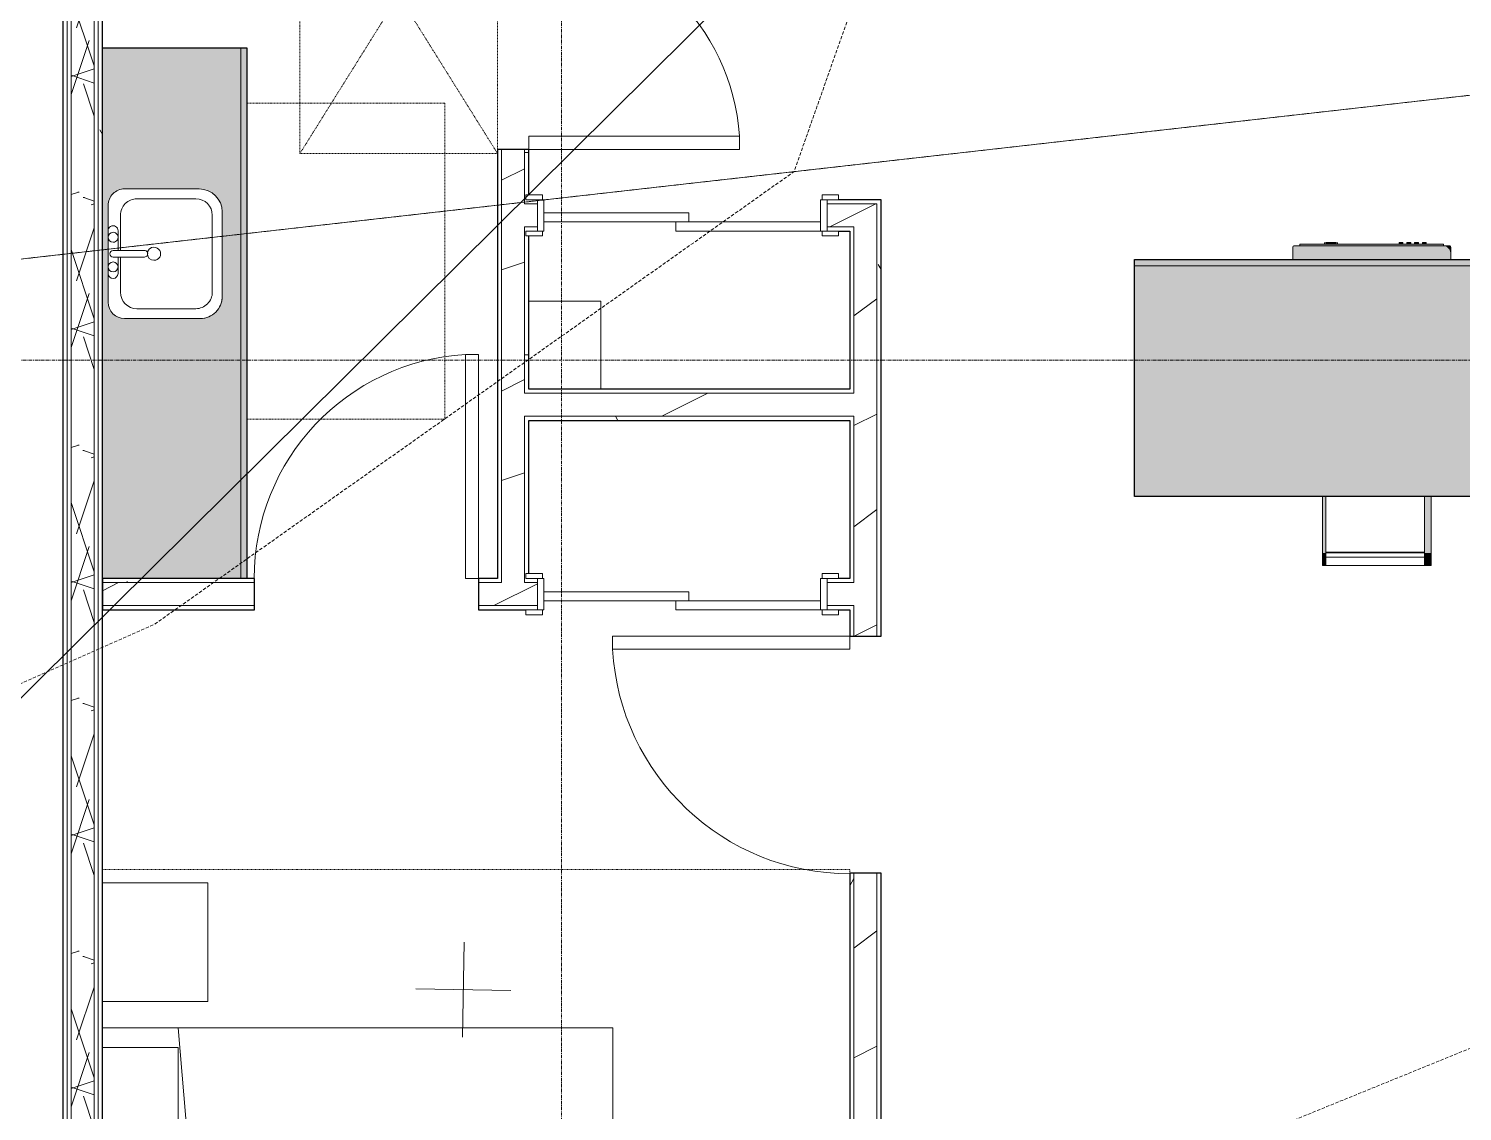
# Model space of a CAD drawing. Header units: inches. Extents: x -10205 to 13964, y -460 to 30702.
# Drawn here: x -3222.1 to -3004.4, y 11420.6 to 11584.9 of the extents above; entities that cross this region are included whole.
import ezdxf

# ---------------------------------------------------------------- set-up
doc = ezdxf.new("R2010")
doc.units = ezdxf.units.IN
doc.header["$MEASUREMENT"] = 0
for name, pattern in [('Dash 1_16_', [0.125, 0.0625, -0.0625]), ('Grid Line 1_2_', [0.875, 0.5, -0.125, 0.125, -0.125]), ('Hidden 1_8_', [0.1875, 0.125, -0.0625]), ('IMPORT-DASHED _2_', [0.75, 0.5, -0.25]), ('IMPORT-DASHED2', [0.375, 0.25, -0.125])]:
    doc.linetypes.add(name, pattern=pattern)
for name, color, linetype, lineweight in [('0-1', 7, 'Continuous', 5), ('0-4', 7, 'Continuous', 9), ('00base_6150001_dwg', 147, 'Continuous', 13), ('4', 147, 'Continuous', 13), ('A-DETL-HDLN-1', 7, 'Hidden 1_8_', 9), ('A-DOOR-3', 7, 'Continuous', 9), ('A-DOOR-4', 250, 'Continuous', 13), ('A-DOOR-FRAM-2', 250, 'Continuous', 13), ('A-WALL', 113, 'Continuous', 9), ('A-WALL-5', 130, 'Continuous', 25), ('A-WALL-6', 7, 'Continuous', 9), ('A-WALL-PATT-3', 7, 'Continuous', 9), ('A-WALL-PATT-4', 8, 'Continuous', 9), ('A-WALL-PATT-5', 111, 'Continuous', 9), ('E_RDWY_Gravel', 1, 'IMPORT-DASHED2', 13), ('E_Survey_Traverse', 147, 'Continuous', 13), ('E_TOPO_DTM_Breaklines', 147, 'Continuous', 13), ('E_TOPO_DTM_Contours_Minor', 147, 'IMPORT-DASHED _2_', 13), ('I-FURN-1', 254, 'Continuous', 9), ('I-FURN-3', 7, 'Continuous', 9), ('I-FURN-HDLN-2', 254, 'Dash 1_16_', 9), ('I-WALL-2', 2, 'Continuous', 25), ('P-SANR-FIXT-5', 7, 'Continuous', 9), ('Q-CASE-2', 254, 'Continuous', 9), ('Q-CASE-5', 130, 'Continuous', 25), ('Q-CASE-6', 7, 'Continuous', 9), ('Q-SPCQ-2', 8, 'Continuous', 9), ('Q-SPCQ-3', 7, 'Continuous', 9), ('S-COLS', 52, 'Continuous', 9), ('S-GRID-1', 1, 'Grid Line 1_2_', 9)]:
    doc.layers.add(name, color=color, linetype=linetype, lineweight=lineweight)
pattern_1 = [(0, (0, 0), (61.44, 15.36), [2.534, -43.546, 2.534, -43.546, -245.76]), (0, (0, 0), (61.44, 15.36), [-92.16, 2.534, -89.626, 2.534, -43.546, -107.52]), (0, (0, 0), (61.44, 15.36), [-230.4, 2.534, -28.186, 2.534, -74.266]), (120, (23.04, 7.68), (-44.02215, 45.5286), [2.534, -43.546, 2.534, -43.546, -245.76]), (120, (23.04, 7.68), (-44.02215, 45.5286), [-92.16, 2.534, -89.626, 2.534, -43.546, -107.52]), (120, (23.04, 7.68), (-44.02215, 45.5286), [-230.4, 2.534, -28.186, 2.534, -74.266]), (240, (30.72, 38.4), (-17.41785, -60.8886), [2.534, -43.546, 2.534, -43.546, -245.76]), (240, (30.72, 38.4), (-17.41785, -60.8886), [-92.16, 2.534, -89.626, 2.534, -43.546, -107.52]), (240, (30.72, 38.4), (-17.41785, -60.8886), [-230.4, 2.534, -28.186, 2.534, -74.266])]
pattern_2 = [(216.87, (12.795, 31.987), (95.9612857, 63.9749714), [15.994, -143.942]), (206.565, (31.987, 22.391), (-31.986981, -31.986924), [35.763, -35.763]), (198.435, (31.987, 6.397), (-63.974746, -31.987128), [20.231, -80.922])]

# ---------------------------------------------------------------- blocks, each defined once
blk = doc.blocks.new('Single-Flush - 32_ x 84_-1372862-SITE PLAN - CAD FILE')
at = {"layer": 'A-DOOR-3'}
blk.add_arc((16, 2.37), 32.07, 93.5759, 180, dxfattribs=at)
at = {"layer": 'A-DOOR-4'}
for p, q in [((14, 2.37), (14, 34.38)), ((16, 34.38), (14, 34.38)), ((16, 2.37), (16, 34.38)), ((16, 2.37), (14, 2.37))]:
    blk.add_line(p, q, dxfattribs=at)
blk = doc.blocks.new('Bed-Standard - King 78_ x 80_-V38-SITE PLAN - CAD FILE')
at = {"layer": 'I-FURN-3'}
for p, q in [((-28.31, 35.7), (-28.31, -41.8)), ((-25.31, 35.7), (-25.31, 24.2)), ((46.69, 35.7), (46.69, 24.2)), ((49.69, -41.8), (49.69, 35.7)), ((49.69, 24.2), (-28.31, 17.63)), ((-25.31, 24.2), (46.69, 24.2)), ((-28.31, -41.8), (49.69, -41.8))]:
    blk.add_line(p, q, dxfattribs=at)
at = {"layer": 'I-FURN-HDLN-2'}
for p, q in [((-64.31, 35.7), (-64.31, -77.8)), ((73.69, -77.8), (73.69, 35.7)), ((73.13, -77.8), (73.69, -77.8))]:
    blk.add_line(p, q, dxfattribs=at)
blk = doc.blocks.new('Table-Night Stand - 18_ x 18_ x 24_-V39-SITE PLAN - CAD FILE')
at = {"layer": 'I-FURN-3'}
for p, q in [((0.15, 16), (0.15, 0)), ((18.15, 0), (18.15, 16)), ((0.15, 0), (18.15, 0))]:
    blk.add_line(p, q, dxfattribs=at)
blk = doc.blocks.new('Single-Flush - 36_ x 84_-1372839-SITE PLAN - CAD FILE')
at = {"layer": 'A-DOOR-3'}
blk.add_arc((18, 2.37), 36.07, 93.1789, 180, dxfattribs=at)
at = {"layer": 'A-DOOR-4'}
for p, q in [((16, 2.37), (16, 38.39)), ((18, 38.39), (16, 38.39)), ((18, 2.37), (18, 38.39)), ((18, 2.37), (16, 2.37))]:
    blk.add_line(p, q, dxfattribs=at)
blk = doc.blocks.new('Single-Flush - 34_ x 84_-1372840-SITE PLAN - CAD FILE')
at = {"layer": 'A-DOOR-3'}
blk.add_arc((17, 2.37), 34.07, 93.3657, 180, dxfattribs=at)
at = {"layer": 'A-DOOR-4'}
for p, q in [((15, 2.37), (15, 36.38)), ((17, 36.38), (15, 36.38)), ((17, 2.37), (17, 36.38)), ((17, 2.37), (15, 2.37))]:
    blk.add_line(p, q, dxfattribs=at)
blk = doc.blocks.new('FOLDING_SLIDING CLOSET - 42_ x 80_-1372874-SITE PLAN - CAD FILE')
at = {"layer": 'A-DOOR-3'}
for p, q in [((-21.25, 3), (-23.75, 3)), ((-23.75, 3), (-23.75, 2.25)), ((-23.75, 2.25), (-21.25, 2.25)), ((-21.25, 2.25), (-21.25, 3)), ((23.75, 3), (21.25, 3)), ((21.25, 3), (21.25, 2.25)), ((21.25, 2.25), (23.75, 2.25)), ((23.75, 2.25), (23.75, 3)), ((-21.25, -2.5), (-23.75, -2.5)), ((-23.75, -2.5), (-23.75, -3.25)), ((-23.75, -3.25), (-21.25, -3.25)), ((-21.25, -3.25), (-21.25, -2.5)), ((23.75, -2.5), (21.25, -2.5)), ((21.25, -2.5), (21.25, -3.25)), ((21.25, -3.25), (23.75, -3.25)), ((23.75, -3.25), (23.75, -2.5))]:
    blk.add_line(p, q, dxfattribs=at)
at = {"layer": 'A-DOOR-4'}
for p, q in [((1, 2.25), (-21, 2.25)), ((-21, 2.25), (-21, 0.87)), ((1, 0.87), (1, 2.25)), ((-21, 0.87), (1, 0.87)), ((21, 0.87), (-1, 0.87)), ((-1, 0.87), (-1, -0.5)), ((21, -0.5), (21, 0.87)), ((-1, -0.5), (21, -0.5))]:
    blk.add_line(p, q, dxfattribs=at)
at = {"layer": 'A-DOOR-FRAM-2'}
for p, q in [((-21, 2.25), (-22, 2.25)), ((-22, 2.25), (-22, -2.5)), ((-21, -2.5), (-21, 2.25)), ((21, 2.25), (21, -2.5)), ((22, 2.25), (21, 2.25)), ((22, -2.5), (22, 2.25)), ((-22, -2.5), (-21, -2.5)), ((21, -2.5), (22, -2.5))]:
    blk.add_line(p, q, dxfattribs=at)
blk = doc.blocks.new('OD_CW_Base Cabinet - OD_CW_Base Cabinet-V40-SITE PLAN - CAD FILE')
at = {"layer": 'Q-CASE-2'}
h = blk.add_hatch(color=256, dxfattribs=at)
h.paths.add_polyline_path([(53, 11), (54.14, 11), (54.14, 12), (0.74, 12), (0.74, 11), (48.74, 11)], flags=0)
h.paths.add_polyline_path([(123.86, 11), (123.97, 11), (123.97, 12), (84.14, 12), (84.14, 11), (100.86, 11)], flags=0)
blk.add_hatch(color=256, dxfattribs=at).paths.add_polyline_path([(123.97, -24), (123.97, 11), (84.14, 11), (84.14, -9), (54.14, -9), (54.14, 11), (0.74, 11), (0.74, -24), (84.14, -24)], flags=0)
at = {"layer": 'Q-CASE-5'}
for p, q in [((0.74, -24), (0.74, 12)), ((0.74, 12), (54.14, 12)), ((84.14, 12), (123.97, 12)), ((123.97, 12), (123.97, -24)), ((123.97, -24), (0.74, -24))]:
    blk.add_line(p, q, dxfattribs=at)
at = {"layer": 'Q-CASE-6'}
for p, q in [((0.74, 11), (0.74, 12)), ((0.74, 12), (54.14, 12)), ((54.14, 11), (0.74, 11)), ((0.74, -24), (0.74, 11)), ((0.74, 11), (54.14, 11)), ((84.14, 12), (123.97, 12)), ((123.97, 11), (84.14, 11)), ((84.14, 11), (123.97, 11)), ((123.97, 12), (123.97, 11)), ((123.97, 11), (123.97, -24)), ((123.97, -24), (0.74, -24))]:
    blk.add_line(p, q, dxfattribs=at)
blk = doc.blocks.new('Bar_Stool_6722_1_ - Bar_Stool_6722_1_-V37-SITE PLAN - CAD FILE')
at = {"layer": 'I-FURN-1'}
for points in [[(0, -0.98), (1, -0.94), (1, 0), (0, 0), (0, -0.94)], [(16.5, -0.98), (16.5, 0), (16, 0), (16, -0.98)], [(0.5, -1.78), (1, -1.73), (1, -0.98), (0, -0.98), (0, -1.78)], [(0, -10.45), (1, -10.45), (1, -1.78), (0, -1.78)], [(16.5, -1.78), (16.5, -0.98), (16, -0.98), (16, -1.78)], [(16.5, -10.45), (16.5, -1.78), (16, -1.78), (16, -10.45), (16.23, -10.45)]]:
    blk.add_hatch(color=256, dxfattribs=at).paths.add_polyline_path(points, flags=0)
at = {"layer": 'I-FURN-3'}
for p, q in [((1, 0), (0, 0)), ((0, 0), (0, -0.98)), ((0, -0.98), (1, -0.98)), ((0, -0.98), (0, -1.78)), ((0, -1.78), (1, -1.78)), ((0, -10.45), (0, -1.78)), ((1, -1.24), (1, 0)), ((16, 0), (1, 0)), ((1, -1.91), (1, -1.24)), ((16, -1.24), (1, -1.24)), ((1, -1.91), (16, -1.91)), ((1, -2.03), (1, -1.91)), ((1, -10.45), (1, -2.03)), ((1, -2.03), (16, -2.03)), ((16.5, 0), (16, 0)), ((16, 0), (16, -1.24)), ((16, -0.98), (16.5, -0.98)), ((16, -1.24), (16, -1.91)), ((16, -1.78), (16.5, -1.78)), ((16, -1.91), (16, -2.03)), ((16, -2.03), (16, -10.45)), ((16.5, -0.98), (16.5, 0)), ((16.5, -1.78), (16.5, -0.98)), ((16.5, -1.78), (16.5, -10.45))]:
    blk.add_line(p, q, dxfattribs=at)
blk = doc.blocks.new('M_Sink Vanity-Square - 500 x 440mm-1372835-SITE PLAN - CAD FILE')
at = {"layer": 'P-SANR-FIXT-5'}
for p, q in [((-5.72, 10.23), (7.14, 10.23)), ((-5.72, 10.23), (7.14, 10.23)), ((-5.22, 8.73), (6.46, 8.73)), ((-9.22, -4.59), (-9.22, 6.73)), ((-9.22, -4.59), (-9.22, 6.73)), ((10.46, 6.91), (10.46, -4.59)), ((10.46, 6.91), (10.46, -4.59)), ((-7.72, -2.72), (-7.72, 6.23)), ((8.96, 6.23), (8.96, -2.72)), ((0.12, -6.33), (0.12, -1.59)), ((1.12, -6.33), (1.12, -1.59)), ((0.12, -5.22), (-5.22, -5.22)), ((-2.88, -5.59), (0.12, -5.59)), ((6.46, -5.22), (1.12, -5.22)), ((1.12, -5.59), (3.62, -5.59)), ((7.96, -7.09), (-6.72, -7.09)), ((7.96, -7.09), (-6.72, -7.09)), ((3.62, -7.09), (-2.88, -7.09))]:
    blk.add_line(p, q, dxfattribs=at)
for centre, radius, start, end in [((-5.72, 6.73), 3.5, 90, 180), ((-5.72, 6.73), 3.5, 90, 180), ((-5.22, 6.23), 2.5, 90, 180), ((6.46, 6.23), 2.5, 360, 90), ((7.14, 6.91), 3.32, 0, 90), ((7.14, 6.91), 3.32, 360, 90), ((0.62, -0.13), 1, 360, 180), ((0.62, -0.13), 1, 180, 0), ((0.62, -1.59), 0.5, 360, 180), ((-5.22, -2.72), 2.5, 180, 270), ((6.46, -2.72), 2.5, 270, 360), ((-6.72, -4.59), 2.5, 180, 270), ((-6.72, -4.59), 2.5, 180, 270), ((-2.88, -6.34), 0.75, 90, 270), ((-1.88, -6.34), 0.75, 360, 180), ((-1.88, -6.34), 0.75, 180, 0), ((0.62, -6.33), 0.5, 180, 0), ((2.62, -6.34), 0.75, 0, 180), ((2.62, -6.34), 0.75, 180, 0), ((3.62, -6.34), 0.75, 270, 90), ((7.96, -4.59), 2.5, 270, 0), ((7.96, -4.59), 2.5, 270, 0)]:
    blk.add_arc(centre, radius, start, end, dxfattribs=at)
blk = doc.blocks.new('OD_CW_Base Cabinet - OD_CW_Base Cabinet-V59-SITE PLAN - CAD FILE')
at = {"layer": 'Q-CASE-2'}
h = blk.add_hatch(color=256, dxfattribs=at)
h.paths.add_polyline_path([(0.74, 1), (81.26, 1), (81.26, 22), (0.74, 22), (0.74, 10.45)], flags=0)
h.paths.add_polyline_path([(40.2, 18.63), (40.28, 19.27), (40.53, 19.88), (40.93, 20.39), (41.45, 20.79), (42.05, 21.04), (42.7, 21.13), (58.03, 21.04), (58.78, 20.68), (59.15, 20.39), (59.55, 19.88), (59.8, 19.27), (59.88, 18.63), (59.88, 7.3), (59.76, 6.4), (59.41, 5.55), (58.86, 4.83), (58.13, 4.27), (57.29, 3.92), (56.38, 3.8), (43.52, 3.8), (42.66, 3.92), (41.86, 4.25), (41.17, 4.77), (40.64, 5.46), (40.31, 6.26), (40.2, 7.12)], flags=0)
blk.add_hatch(color=256, dxfattribs=at).paths.add_polyline_path([(0.74, 0), (81.26, 0), (81.26, 1), (0.74, 1)], flags=0)
at = {"layer": 'Q-CASE-5'}
for p, q in [((81.26, 0), (81.26, 22)), ((0.74, 0), (81.26, 0))]:
    blk.add_line(p, q, dxfattribs=at)
at = {"layer": 'Q-CASE-6'}
for p, q in [((81.26, 22), (81.26, 1)), ((0.74, 1), (81.26, 1)), ((81.26, 1), (0.74, 1)), ((81.26, 0), (0.74, 0)), ((81.26, 1), (81.26, 0))]:
    blk.add_line(p, q, dxfattribs=at)
blk = doc.blocks.new('Dishwasher_15404 - 34_ counter-1372825-SITE PLAN - CAD FILE')
at = {"layer": 'Q-SPCQ-2'}
for points in [[(26.87, -22.93), (26.87, -0.2), (26.68, 0), (24.79, 0), (24.79, -24), (25.8, -24), (26.34, -23.86), (26.73, -23.46)], [(27.12, -1.09), (26.87, -1.09), (26.87, -22.91), (27.12, -22.91)], [(27.37, -5.55), (27.37, -4.96), (27.12, -4.96), (27.12, -5.81), (27.37, -5.81)], [(27.37, -5.81), (27.12, -5.81), (27.12, -6.66), (27.37, -6.66), (27.37, -6.06)], [(27.37, -16.74), (27.37, -16.15), (27.12, -16.15), (27.12, -16.74)], [(27.37, -17.92), (27.37, -17.33), (27.12, -17.33), (27.12, -17.92)], [(27.37, -19.1), (27.37, -18.51), (27.12, -18.51), (27.12, -19.1)], [(27.37, -19.69), (27.12, -19.69), (27.12, -20.28), (27.37, -20.28)], [(26.87, -23.8), (26.87, -22.93), (26.68, -23.53), (26.34, -23.86), (25.8, -24), (26.68, -24), (26.82, -23.86)]]:
    blk.add_hatch(color=256, dxfattribs=at).paths.add_polyline_path(points, flags=0)
at = {"layer": 'Q-SPCQ-3'}
for p, q in [((26.68, 0), (24.79, 0)), ((26.87, -22.93), (26.87, -0.2)), ((27.12, -1.09), (26.87, -1.09)), ((27.12, -1.09), (27.12, -22.91)), ((27.37, -4.82), (27.12, -4.82)), ((27.37, -4.96), (27.37, -5.81)), ((27.37, -5.81), (27.37, -6.66)), ((27.12, -6.79), (27.37, -6.79)), ((27.37, -16.15), (27.12, -16.15)), ((27.12, -16.74), (27.37, -16.74)), ((27.37, -17.33), (27.12, -17.33)), ((27.37, -16.15), (27.37, -16.74)), ((27.37, -17.33), (27.37, -17.92)), ((27.12, -17.92), (27.37, -17.92)), ((27.37, -18.51), (27.12, -18.51)), ((27.12, -19.1), (27.37, -19.1)), ((27.37, -18.51), (27.37, -19.1)), ((27.37, -19.69), (27.12, -19.69)), ((27.12, -20.28), (27.37, -20.28)), ((27.37, -19.69), (27.37, -20.28)), ((27.12, -22.91), (26.87, -22.91)), ((26.87, -23.8), (26.87, -22.93)), ((24.79, -24), (25.8, -24)), ((25.8, -24), (26.68, -24))]:
    blk.add_line(p, q, dxfattribs=at)
for centre, radius, start, end in [((26.68, -0.2), 0.197, 360, 90), ((26.68, -0.2), 0.197, 15, 75), ((25.8, -22.93), 1.07, 270, 0), ((26.68, -23.8), 0.197, 270, 0)]:
    blk.add_arc(centre, radius, start, end, dxfattribs=at)
blk = doc.blocks.new('1750 Ox - Unit Layouts_rvt-1-SITE PLAN - CAD FILE')
at = {"layer": 'A-WALL-PATT-3'}
h = blk.add_hatch(dxfattribs=at)
h.set_pattern_fill('FP_2', color=256, style=0, pattern_type=2)
h.set_pattern_definition(pattern_1)
h.paths.add_polyline_path([(-3146.8, 11501.47), (-3146.61, 11501.47), (-3146.61, 11502.22), (-3146.17, 11502.22), (-3146.17, 11526.1), (-3146.8, 11526.1), (-3146.8, 11505.84)], flags=0)
h.paths.add_polyline_path([(-3146.3, 11529.6), (-3146.17, 11529.6), (-3146.19, 11553.47), (-3146.61, 11553.47), (-3146.61, 11554.22), (-3146.17, 11554.22), (-3146.17, 11554.85), (-3146.8, 11554.85), (-3146.8, 11529.6)], flags=0)
h.paths.add_polyline_path([(-3146.8, 11558.35), (-3146.17, 11558.35), (-3146.17, 11558.97), (-3146.61, 11558.97), (-3146.61, 11559.72), (-3146.17, 11559.72), (-3146.17, 11566.61), (-3146.8, 11566.61), (-3146.8, 11558.97)], flags=0)
h.paths.add_polyline_path([(-3146.8, 11598.61), (-3146.17, 11598.61), (-3146.17, 11609.86), (-3146.8, 11609.86)], flags=0)
h.paths.add_polyline_path([(-3146.17, 11613.36), (-3146.17, 11643.99), (-3146.8, 11643.99), (-3146.8, 11613.36)], flags=0)
h = blk.add_hatch(dxfattribs=at)
h.set_pattern_fill('FP_2', color=256, style=0, pattern_type=2)
h.set_pattern_definition(pattern_1)
h.paths.add_polyline_path([(-3093.22, 11496.72), (-3092.67, 11496.72), (-3092.67, 11558.35), (-3093.3, 11558.35), (-3093.3, 11496.72)], flags=0)
h = blk.add_hatch(dxfattribs=at)
h.set_pattern_fill('FP_2', color=256, style=0, pattern_type=2)
h.set_pattern_definition(pattern_1)
h.paths.add_polyline_path([(-3146.17, 11525.47), (-3097.42, 11525.47), (-3097.42, 11526.1), (-3146.17, 11526.1)], flags=0)
h = blk.add_hatch(dxfattribs=at)
h.set_pattern_fill('FP_2', color=256, style=0, pattern_type=2)
h.set_pattern_definition(pattern_1)
h.paths.add_polyline_path([(-3099.11, 11500.85), (-3097.42, 11500.85), (-3097.42, 11501.47), (-3100.86, 11501.47), (-3100.86, 11500.85)], flags=0)
h.paths.add_polyline_path([(-3150.39, 11500.85), (-3150.3, 11500.85), (-3150.3, 11501.47), (-3153.8, 11501.47), (-3153.8, 11500.85), (-3150.92, 11500.85)], flags=0)
h.paths.add_polyline_path([(-3210.92, 11500.85), (-3187.8, 11500.85), (-3187.8, 11501.47), (-3210.92, 11501.47)], flags=0)
h.paths.add_polyline_path([(-3146.61, 11500.85), (-3144.86, 11500.85), (-3144.86, 11501.47), (-3146.8, 11501.47), (-3146.8, 11500.85)], flags=0)
h = blk.add_hatch(dxfattribs=at)
h.set_pattern_fill('FP_2', color=256, style=0, pattern_type=2)
h.set_pattern_definition(pattern_1)
h.paths.add_polyline_path([(-3097.42, 11286.01), (-3096.8, 11286.01), (-3096.8, 11310.79), (-3097.42, 11310.79), (-3097.42, 11310.16)], flags=0)
h.paths.add_polyline_path([(-3097.42, 11314.29), (-3096.8, 11314.29), (-3096.8, 11456.72), (-3097.42, 11456.72), (-3097.42, 11314.91)], flags=0)
h.paths.add_polyline_path([(-3096.8, 11492.72), (-3096.8, 11496.72), (-3097.42, 11496.72), (-3097.42, 11492.72)], flags=0)
h = blk.add_hatch(dxfattribs=at)
h.set_pattern_fill('FP_2', color=256, style=0, pattern_type=2)
h.set_pattern_definition(pattern_1)
h.paths.add_polyline_path([(-3092.67, 11286.01), (-3092.67, 11456.72), (-3093.3, 11456.72), (-3093.3, 11286.01)], flags=0)
h.paths.add_polyline_path([(-3092.67, 11492.72), (-3092.67, 11496.72), (-3093.3, 11496.72), (-3093.3, 11492.72), (-3092.74, 11492.72)], flags=0)
at = {"layer": 'A-WALL-PATT-4'}
h = blk.add_hatch(dxfattribs=at)
h.set_pattern_fill('FP_4', color=256, style=0, pattern_type=2)
h.set_pattern_definition(pattern_2)
h.paths.add_polyline_path([(-3146.82, 11500.85), (-3146.8, 11500.85), (-3146.8, 11566.61), (-3150.3, 11566.61), (-3150.3, 11500.85)], flags=0)
h.paths.add_polyline_path([(-3150.3, 11598.61), (-3146.8, 11598.61), (-3146.8, 11643.99), (-3150.3, 11643.99), (-3150.3, 11616.21)], flags=0)
h = blk.add_hatch(dxfattribs=at)
h.set_pattern_fill('FP_4', color=256, style=0, pattern_type=2)
h.set_pattern_definition(pattern_2)
h.paths.add_polyline_path([(-3100.86, 11554.85), (-3093.3, 11554.85), (-3093.3, 11558.35), (-3100.86, 11558.35)], flags=0)
h.paths.add_polyline_path([(-3146.17, 11554.85), (-3144.86, 11554.85), (-3144.86, 11558.35), (-3146.8, 11558.35), (-3146.8, 11554.85)], flags=0)
h = blk.add_hatch(dxfattribs=at)
h.set_pattern_fill('FP_4', color=256, style=0, pattern_type=2)
h.set_pattern_definition(pattern_2)
h.paths.add_polyline_path([(-3096.8, 11497.35), (-3093.3, 11497.35), (-3093.3, 11554.85), (-3096.8, 11554.85), (-3096.8, 11500.85)], flags=0)
h = blk.add_hatch(dxfattribs=at)
h.set_pattern_fill('FP_4', color=256, style=0, pattern_type=2)
h.set_pattern_definition(pattern_2)
h.paths.add_polyline_path([(-3137.12, 11526.1), (-3096.8, 11526.1), (-3096.8, 11529.6), (-3146.8, 11529.6), (-3146.8, 11526.1), (-3146.17, 11526.1)], flags=0)
h = blk.add_hatch(dxfattribs=at)
h.set_pattern_fill('FP_4', color=256, style=0, pattern_type=2)
h.set_pattern_definition(pattern_2)
h.paths.add_polyline_path([(-3097.42, 11497.35), (-3096.8, 11497.35), (-3096.8, 11500.85), (-3100.86, 11500.85), (-3100.86, 11497.35)], flags=0)
h.paths.add_polyline_path([(-3153.8, 11497.35), (-3144.86, 11497.35), (-3144.86, 11500.85), (-3153.8, 11500.85)], flags=0)
h.paths.add_polyline_path([(-3210.92, 11497.35), (-3187.8, 11497.35), (-3187.8, 11500.85), (-3210.92, 11500.85)], flags=0)
h = blk.add_hatch(dxfattribs=at)
h.set_pattern_fill('FP_4', color=256, style=0, pattern_type=2)
h.set_pattern_definition(pattern_2)
h.paths.add_polyline_path([(-3096.8, 11286.01), (-3093.3, 11286.01), (-3093.3, 11456.72), (-3096.8, 11456.72), (-3096.8, 11310.79)], flags=0)
h.paths.add_polyline_path([(-3093.3, 11492.72), (-3093.3, 11497.35), (-3096.8, 11497.35), (-3096.8, 11492.72), (-3093.35, 11492.72)], flags=0)
at = {"layer": 'A-DETL-HDLN-1'}
for p, q in [((-3180.92, 11565.99), (-3180.92, 11613.99)), ((-3180.92, 11565.99), (-3150.92, 11613.99)), ((-3180.92, 11613.99), (-3150.92, 11565.99)), ((-3150.92, 11598.61), (-3150.92, 11566.61)), ((-3188.92, 11573.65), (-3158.92, 11573.65)), ((-3158.92, 11573.65), (-3158.92, 11525.65)), ((-3150.92, 11565.99), (-3180.92, 11565.99)), ((-3158.92, 11525.65), (-3188.92, 11525.65))]:
    blk.add_line(p, q, dxfattribs=at)
at = {"layer": 'A-WALL-5'}
for p, q in [((-3150.92, 11566.61), (-3150.92, 11501.47)), ((-3146.17, 11566.61), (-3150.92, 11566.61)), ((-3146.17, 11559.72), (-3146.17, 11566.61)), ((-3092.67, 11558.97), (-3099.11, 11558.97)), ((-3092.67, 11558.35), (-3092.67, 11558.97)), ((-3092.67, 11554.22), (-3092.67, 11558.35)), ((-3146.17, 11530.22), (-3146.17, 11553.47)), ((-3099.11, 11554.22), (-3097.42, 11554.22)), ((-3097.42, 11554.22), (-3097.42, 11530.22)), ((-3092.67, 11496.72), (-3092.67, 11554.22)), ((-3097.42, 11530.22), (-3146.17, 11530.22)), ((-3146.17, 11502.22), (-3146.17, 11525.47)), ((-3146.17, 11525.47), (-3097.42, 11525.47)), ((-3097.42, 11525.47), (-3097.42, 11501.47)), ((-3187.8, 11501.47), (-3210.92, 11501.47)), ((-3210.92, 11501.47), (-3210.92, 11496.72)), ((-3187.8, 11496.72), (-3187.8, 11501.47)), ((-3150.92, 11501.47), (-3153.8, 11501.47)), ((-3153.8, 11501.47), (-3153.8, 11496.72)), ((-3097.42, 11501.47), (-3099.11, 11501.47)), ((-3210.92, 11496.72), (-3187.8, 11496.72)), ((-3153.8, 11496.72), (-3146.61, 11496.72)), ((-3099.11, 11496.72), (-3097.42, 11496.72)), ((-3097.42, 11496.72), (-3097.42, 11492.72)), ((-3092.67, 11492.72), (-3092.67, 11496.72)), ((-3097.42, 11492.72), (-3092.67, 11492.72)), ((-3092.67, 11456.72), (-3097.42, 11456.72)), ((-3097.42, 11456.72), (-3097.42, 11314.91)), ((-3092.67, 11286.01), (-3092.67, 11456.72))]:
    blk.add_line(p, q, dxfattribs=at)
at = {"layer": 'A-WALL-6'}
for p, q in [((-3150.3, 11501.47), (-3150.3, 11566.61)), ((-3146.8, 11558.35), (-3146.8, 11566.61)), ((-3146.17, 11558.35), (-3146.8, 11558.35)), ((-3144.86, 11558.35), (-3146.17, 11558.35)), ((-3093.3, 11558.35), (-3100.86, 11558.35)), ((-3093.3, 11558.35), (-3093.3, 11554.85)), ((-3146.17, 11554.85), (-3146.8, 11554.85)), ((-3146.8, 11529.6), (-3146.8, 11554.85)), ((-3144.86, 11554.85), (-3146.17, 11554.85)), ((-3096.8, 11554.85), (-3100.86, 11554.85)), ((-3096.8, 11554.85), (-3096.8, 11554.22)), ((-3096.8, 11554.22), (-3096.8, 11529.6)), ((-3093.3, 11554.85), (-3093.3, 11554.22)), ((-3093.3, 11554.22), (-3093.3, 11497.35)), ((-3146.17, 11529.6), (-3146.8, 11529.6)), ((-3146.17, 11529.6), (-3097.42, 11529.6)), ((-3097.42, 11529.6), (-3096.8, 11529.6)), ((-3146.8, 11501.47), (-3146.8, 11526.1)), ((-3146.17, 11526.1), (-3146.8, 11526.1)), ((-3146.17, 11526.1), (-3097.42, 11526.1)), ((-3097.42, 11526.1), (-3096.8, 11526.1)), ((-3096.8, 11526.1), (-3096.8, 11500.85)), ((-3210.92, 11500.85), (-3187.8, 11500.85)), ((-3153.8, 11500.85), (-3150.3, 11500.85)), ((-3150.3, 11500.85), (-3150.3, 11501.47)), ((-3146.8, 11500.85), (-3146.8, 11501.47)), ((-3146.8, 11500.85), (-3144.86, 11500.85)), ((-3100.86, 11500.85), (-3097.42, 11500.85)), ((-3096.8, 11500.85), (-3097.42, 11500.85)), ((-3210.92, 11497.35), (-3187.8, 11497.35)), ((-3153.8, 11497.35), (-3144.86, 11497.35)), ((-3100.86, 11497.35), (-3097.42, 11497.35)), ((-3096.8, 11497.35), (-3097.42, 11497.35)), ((-3096.8, 11496.72), (-3096.8, 11497.35)), ((-3096.8, 11496.72), (-3096.8, 11492.72)), ((-3093.3, 11496.72), (-3093.3, 11497.35)), ((-3093.3, 11496.72), (-3093.3, 11492.72)), ((-3096.8, 11456.72), (-3096.8, 11314.29)), ((-3093.3, 11456.72), (-3093.3, 11286.01))]:
    blk.add_line(p, q, dxfattribs=at)
at = {"layer": '0-4'}
for name, p, rotation in [('Single-Flush - 32_ x 84_-1372862-SITE PLAN - CAD FILE', (-3148.55, 11582.61), 269.9999999999992), ('OD_CW_Base Cabinet - OD_CW_Base Cabinet-V59-SITE PLAN - CAD FILE', (-3188.92, 11500.73), 90.00000000000455), ('M_Sink Vanity-Square - 500 x 440mm-1372835-SITE PLAN - CAD FILE', (-3202.96, 11551.39), 269.9999999999965), ('FOLDING_SLIDING CLOSET - 42_ x 80_-1372874-SITE PLAN - CAD FILE', (-3122.86, 11556.47), 180), ('Dishwasher_15404 - 34_ counter-1372825-SITE PLAN - CAD FILE', (-3030.15, 11525.11), 90.00000000000021), ('Bar_Stool_6722_1_ - Bar_Stool_6722_1_-V37-SITE PLAN - CAD FILE', (-3009.13, 11503.46), 180), ('FOLDING_SLIDING CLOSET - 42_ x 80_-1372874-SITE PLAN - CAD FILE', (-3122.86, 11498.97), 180), ('Single-Flush - 36_ x 84_-1372839-SITE PLAN - CAD FILE', (-3095.05, 11474.72), 90.00000000000018), ('Bed-Standard - King 78_ x 80_-V38-SITE PLAN - CAD FILE', (-3175.22, 11383.59), 89.9999999999988), ('Table-Night Stand - 18_ x 18_ x 24_-V39-SITE PLAN - CAD FILE', (-3194.92, 11437.13), 89.9999999999988)]:
    blk.add_blockref(name, p, dxfattribs=dict(at, rotation=rotation))
for name, p in [('OD_CW_Base Cabinet - OD_CW_Base Cabinet-V40-SITE PLAN - CAD FILE', (-3054.89, 11537.91)), ('Single-Flush - 34_ x 84_-1372840-SITE PLAN - CAD FILE', (-3170.8, 11499.1))]:
    blk.add_blockref(name, p, dxfattribs=at)
blk = doc.blocks.new('Concrete-Rectangular-Column - ONE-V4-SITE PLAN - CAD FILE')
at = {"layer": 'S-COLS'}
for p, q in [((-4.95, 9), (6, 9)), ((6, 9), (6, -4.37))]:
    blk.add_line(p, q, dxfattribs=at)
blk = doc.blocks.new('00base_6150001_dwg-1748108-SITE PLAN - CAD FILE')
at = {"layer": '4'}
for p, q in [((4040040.35, 3368902.67), (4040040.35, 3368917.07)), ((4040033.15, 3368909.87), (4040047.55, 3368909.87))]:
    blk.add_line(p, q, dxfattribs=at)
at = {"layer": 'E_RDWY_Gravel', "flags": 128}
blk.add_lwpolyline([(4039990.89, 3369958.73), (4040046.07, 3369899.93), (4040080.92, 3369811.39), (4040085.92, 3369535.95), (4040117.89, 3369278.55), (4040147.03, 3369002.78), (4040184.18, 3368716.75), (4040224.43, 3368406.23), (4040249.84, 3368113.23), (4040243.62, 3367854.49), (4040311.22, 3367688.65), (4040336.66, 3367671.26)], dxfattribs=at)
at = {"layer": 'E_Survey_Traverse', "flags": 128}
blk.add_lwpolyline([(4039039.58, 3369997.09), (4041584.77, 3367512.04), (4040589.07, 3366225.92), (4039039.58, 3369997.09), (4041584.68, 3367512.13), (4040589.07, 3366226.29)], close=True, dxfattribs=at)
at = {"layer": 'E_TOPO_DTM_Breaklines', "flags": 128}
blk.add_lwpolyline([(4039990.89, 3369958.73), (4040046.07, 3369899.93), (4040080.92, 3369811.39), (4040085.92, 3369535.95), (4040117.89, 3369278.55), (4040147.03, 3369002.78), (4040184.18, 3368716.75), (4040224.43, 3368406.23), (4040249.84, 3368113.23), (4040243.62, 3367854.49), (4040311.22, 3367688.65), (4040336.66, 3367671.26)], dxfattribs=at)
at = {"layer": 'E_TOPO_DTM_Contours_Minor', "flags": 128}
for points in [[(4039252.62, 3365857.2), (4039020.05, 3365861.75), (4038973.88, 3365861.59), (4038861.41, 3365859.33), (4038858.64, 3365858.61), (4038857.82, 3365918.33), (4039073.1, 3365924.55), (4039206.55, 3365928.78), (4039401.42, 3365934.07), (4039520.83, 3365937.35), (4039734.14, 3365944.3), (4039804.02, 3365945.94), (4039832.71, 3365946.03), (4039862.55, 3365949.25), (4039920.65, 3366004.62), (4039966.87, 3366023.44), (4040043.61, 3366061.09), (4040104.84, 3366069.9), (4040228.65, 3366100.24), (4040263.62, 3366115.22), (4040396.93, 3366210.23), (4040430.99, 3366254.57), (4040450.75, 3366303.97), (4040457.7, 3366335.55), (4040444.05, 3366457.66), (4040453.77, 3366493.03), (4040477.6, 3366571.12), (4040499.05, 3366626.2), (4040445.52, 3366664.43), (4040407.73, 3366678.31), (4040295.79, 3366733.52), (4040295.14, 3366745.83), (4040282.12, 3366804.89), (4040249.41, 3366843.65), (4040222, 3366862), (4040173.34, 3366919.86), (4040141.85, 3367004.13), (4040085.48, 3367010.66), (4040078.42, 3366999.19), (4040078.02, 3367015.44), (4040075.56, 3367014.16), (4040073.43, 3367085.36), (4040077.03, 3367095.76), (4040087.83, 3367110.42), (4040133.79, 3367148.67), (4040142.9, 3367150.41), (4040173.34, 3367152.13), (4040248.4, 3367155.54), (4040303.61, 3367179), (4040305.01, 3367180.6), (4040314.1, 3367320.13), (4040412.19, 3367323.23), (4040464.66, 3367355.6), (4040480.33, 3367373.02), (4040447.59, 3367379.03), (4040414.9, 3367401.33), (4040302.1, 3367588.34), (4040297.77, 3367601.42), (4040292.94, 3367640.53), (4040278.76, 3367647.23), (4040258.05, 3367669.58), (4040251.75, 3367683.32), (4040228.23, 3367701.53), (4040191.93, 3367744.06), (4040088.17, 3367822.19), (4040070.89, 3367854.4), (4040053.33, 3367929.1), (4040054.6, 3367987.05), (4040071.57, 3368125.96), (4040088.2, 3368181.38), (4040227.2, 3368374.21), (4040261.3, 3368391.16), (4040298.09, 3368467.42), (4040359.33, 3368649.94), (4040330.14, 3368806.68), (4040165.36, 3368861.7), (4040095.11, 3368957.57), (4039980.83, 3369203.77), (4039973.03, 3369222.75), (4039971.1, 3369237.13), (4039953.69, 3369411.97), (4039943.81, 3369412.31), (4039948.44, 3369463.12), (4039934.76, 3369506.53), (4039957.12, 3369602.07), (4039953.45, 3369619.3), (4039952.3, 3369641.76), (4039981.14, 3369781.64), (4039927.51, 3369828.3), (4039868.14, 3369862.14), (4039854.3, 3369870.58), (4039852.33, 3369875.19), (4039836.27, 3369892.24), (4039760.55, 3369889.74), (4039752.05, 3369892.47), (4039754.27, 3369889.44), (4039754.97, 3369888.17), (4039678.61, 3369845.65), (4039658.84, 3369875.07), (4039628.93, 3369914.75), (4039604.03, 3369963.13), (4039505.98, 3369925.86), (4039392.8, 3369947.45), (4039386.34, 3369967.06), (4039355.34, 3369961.3), (4039291.9, 3369959.77), (4039275.44, 3369929.93), (4039053.74, 3369924.19), (4039026.33, 3369905.35), (4038963.01, 3369907.71), (4038857.5, 3369876.33), (4038846.53, 3369878.29), (4038792.83, 3369864.63), (4038743.69, 3369856.68), (4038561.18, 3369831.63), (4038437.3, 3369813.34), (4038377.38, 3369794.87), (4038298.26, 3369791.98), (4038204.04, 3369777.98), (4038129.91, 3369742), (4038115.48, 3369715.2), (4038125.2, 3369583.85), (4038132.66, 3369530.31), (4038120.52, 3369379.87), (4038124.98, 3369303.48), (4038132.97, 3369194.74), (4038146.33, 3369083.37), (4038137.13, 3368960.58), (4038133.53, 3368828.21), (4038156.25, 3368489.14), (4038159.61, 3368450.34), (4038160.01, 3368445.48), (4038160.4, 3368439.73), (4038163.47, 3368406.36), (4038197.72, 3368138.26), (4038241.15, 3367950.6), (4038253.15, 3367844.32), (4038267.02, 3367653.98), (4038284.33, 3367504.4), (4038306.34, 3367190.32), (4038316.18, 3367136.25), (4038373.25, 3366959.11), (4038423.65, 3366853.75), (4038455.73, 3366820.11), (4038502.89, 3366771.48), (4038552.27, 3366754.35), (4038566.57, 3366719.93), (4038649.33, 3366560.34), (4038676.33, 3366458.21), (4038714.03, 3366349.84), (4038707.53, 3366197.93), (4038692.41, 3366075.68), (4038683.5, 3365974.06), (4038681.26, 3365863.74), (4038697.14, 3365855.62), (4038793.01, 3365832.91)], [(4039034.68, 3365843.96), (4038928.71, 3365846.04), (4038907.67, 3365845.96), (4038856.43, 3365844.94), (4038855.17, 3365844.61), (4038854.11, 3365921.38), (4039130.87, 3365929.38), (4039204.58, 3365931.71), (4039453.25, 3365938.47), (4039519.62, 3365940.29), (4039791.92, 3365949.16), (4039803.52, 3365949.43), (4039808.28, 3365949.45), (4039813.23, 3365949.98), (4039918.73, 3366050.53), (4039934.94, 3366057.12), (4040045.67, 3366111.46), (4040047.68, 3366111.75), (4040051.76, 3366112.75), (4040206.09, 3366178.85), (4040263.91, 3366220.06), (4040302.55, 3366270.35), (4040311.05, 3366318.36), (4040297.31, 3366421.03), (4040330.25, 3366529.73), (4040348.88, 3366596.53), (4040323.5, 3366621.93), (4040267.19, 3366648.66), (4040217.56, 3366694.56), (4040209.79, 3366715.8), (4040186.05, 3366782.55), (4040175.02, 3366793.82), (4040160.57, 3366814.11), (4040150.99, 3366854.26), (4040101.53, 3366986.6), (4040080.72, 3366989.01), (4040078.11, 3366984.78), (4040077.37, 3367015.05), (4040072.78, 3367012.68), (4040068.83, 3367145.3), (4040072.88, 3367157.02), (4040077.11, 3367159.73), (4040091.74, 3367162.52), (4040105.04, 3367163.27), (4040127.58, 3367183.94), (4040149.66, 3367187.06), (4040183.31, 3367204.87), (4040231.7, 3367235.55), (4040233.3, 3367290.72), (4040227.53, 3367332.63), (4040221.98, 3367370.38), (4040217.4, 3367378.15), (4040230.78, 3367404.51), (4040256.39, 3367440.66), (4040258.11, 3367442.32), (4040320.08, 3367450.95), (4040309.32, 3367470.64), (4040267.12, 3367540.6), (4040265.92, 3367544.22), (4040257.13, 3367615.35), (4040254.68, 3367616.51), (4040249.65, 3367621.94), (4040199.45, 3367653.58), (4040177.81, 3367664.96), (4040132.97, 3367665.45), (4040088.94, 3367655.53), (4040053.81, 3367679.03), (4040043.96, 3367713.32), (4039995.66, 3367816.92), (4039992.85, 3367874.49), (4039979.69, 3367930.43), (4039984.43, 3368145.42), (4039989.92, 3368190.32), (4040009.61, 3368391.11), (4040062.46, 3368444.06), (4040112.9, 3368514.03), (4040113.55, 3368631.17), (4040051.08, 3368716.77), (4039971.05, 3368904.43), (4039951.7, 3368951.45), (4039914.96, 3369226.3), (4039912.58, 3369234.63), (4039857.12, 3369242.86), (4039764.58, 3369483.92), (4039777.71, 3369571.45), (4039630.95, 3369603.58), (4039584.49, 3369663.9), (4039503.64, 3369713.7), (4039420.88, 3369761.36), (4039389.2, 3369857.48), (4039331.05, 3369868.57), (4039326.2, 3369883.3), (4039316.91, 3369866.46), (4039290.2, 3369865.76), (4039213.64, 3369813.14), (4039187.14, 3369725.94), (4039036.71, 3369701.83), (4038812.79, 3369715.5), (4038765.85, 3369719.54), (4038633.01, 3369797.41), (4038627.93, 3369796.59), (4038622.45, 3369795.84), (4038373.69, 3369759.13), (4038361.71, 3369755.43), (4038345.88, 3369754.86), (4038178.68, 3369730), (4038164.97, 3369723.35), (4038136.72, 3369670.88), (4038141.26, 3369609.54), (4038153.43, 3369522.18), (4038147.66, 3369450.67), (4038155.93, 3369308.94), (4038170.75, 3369107.17), (4038173.7, 3369082.61), (4038160.04, 3368900.38), (4038158.11, 3368829.26), (4038173.69, 3368596.76), (4038197.36, 3368453.87), (4038197.09, 3368357.48), (4038224.94, 3368139.49), (4038253.18, 3368017.47), (4038272.25, 3367848.63), (4038279.29, 3367751.96), (4038308.16, 3367502.6), (4038323.14, 3367288.86), (4038355.03, 3367113.58), (4038392.71, 3366996.61), (4038461.93, 3366851.9), (4038477.41, 3366835.68), (4038500.16, 3366812.21), (4038602.75, 3366776.64), (4038632.47, 3366705.12), (4038689.04, 3366596.01), (4038730.57, 3366438.92), (4038752.22, 3366376.68), (4038742.89, 3366158.56), (4038732.77, 3366076.75), (4038716.74, 3365894.03), (4038716.06, 3365860.11), (4038720.94, 3365857.61), (4038825.26, 3365832.9)]]:
    blk.add_lwpolyline(points, dxfattribs=at)

msp = doc.modelspace()

# ---------------------------------------------------------------- hatches: boundary and pattern name
at = {"layer": 'A-WALL-PATT-5'}
h = msp.add_hatch(dxfattribs=at)
h.set_pattern_fill('FP_5', color=256, style=0, pattern_type=2)
h.set_pattern_definition([(161.57, (0.96, 0.96), (-7.6802237, -0.0009796), [0, -54.643, 6.067, 0]), (18.43, (-0.96, 0.96), (-7.6802237, 0.0009796), [0, -54.643, 6.067, 0]), (108.43, (0.96, 0.96), (3.8382953, -19.2013653), [18.211, -42.499]), (71.57, (-0.96, 0.96), (3.8382953, 19.2013653), [18.211, -42.499])])
h.paths.add_polyline_path([(-3213.42, 11285.29), (-3212.17, 11285.29), (-3212.17, 11645.24), (-3215.67, 11645.24), (-3215.67, 11285.91), (-3214.11, 11285.91), (-3214.11, 11285.29), (-3213.92, 11285.29)], flags=0)
h = msp.add_hatch(dxfattribs=at)
h.set_pattern_fill('FP_2', color=256, style=0, pattern_type=2)
h.set_pattern_definition(pattern_1)
h.paths.add_polyline_path([(-3210.92, 11285.91), (-3210.92, 11643.99), (-3211.55, 11643.99), (-3211.55, 11285.91)], flags=0)

# ---------------------------------------------------------------- linework, layer by layer
at = {"layer": 'A-WALL'}
for p, q in [((-3216.3, 11285.91), (-3216.3, 11644.61)), ((-3215.67, 11285.91), (-3215.67, 11645.24)), ((-3212.17, 11285.29), (-3212.17, 11645.24)), ((-3211.55, 11285.29), (-3211.55, 11644.61))]:
    msp.add_line(p, q, dxfattribs=at)
at = {"layer": 'I-WALL-2'}
for p, q in [((-3216.92, 11643.99), (-3216.92, 11387.61)), ((-3210.92, 11285.91), (-3210.92, 11643.99))]:
    msp.add_line(p, q, dxfattribs=at)
at = {"layer": 'S-GRID-1'}
for p, q in [((-3141.22, 9836.18), (-3141.22, 12413.74)), ((-464.45, 11534.59), (-4316.34, 11534.59))]:
    msp.add_line(p, q, dxfattribs=at)

# ---------------------------------------------------------------- block references
at = {"layer": '0-1'}
msp.add_blockref('1750 Ox - Unit Layouts_rvt-1-SITE PLAN - CAD FILE', (0, 0), dxfattribs=at)
at = {"layer": '00base_6150001_dwg', "rotation": 89.04760487178136}
msp.add_blockref('00base_6150001_dwg-1748108-SITE PLAN - CAD FILE', (3298136.14, -4084040.07), dxfattribs=at)
at = {"layer": 'S-COLS'}
msp.add_blockref('Concrete-Rectangular-Column - ONE-V4-SITE PLAN - CAD FILE', (-3141.22, 11534.59), dxfattribs=at)

doc.saveas('drawing.dxf')
